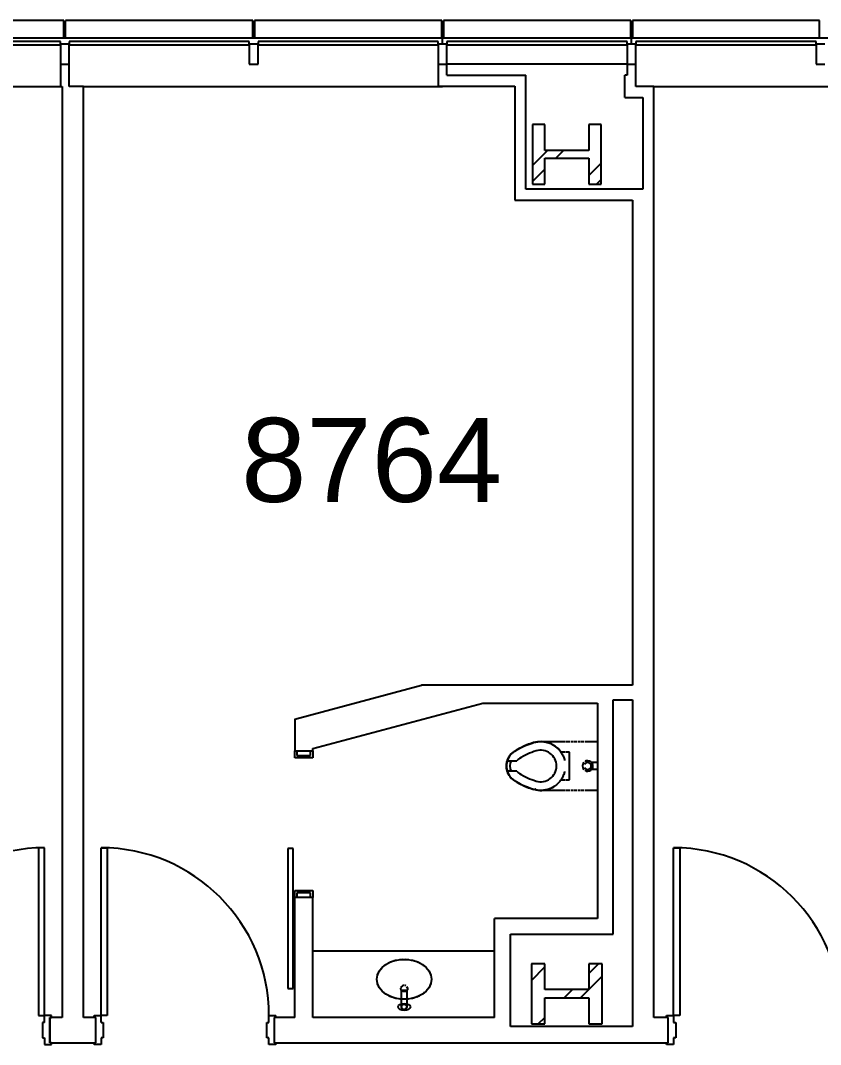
# Model space of a CAD drawing. Header units: inches. Extents: x -59 to 5673, y -29 to 4299.
# Drawn here: x 1674.7 to 1903.3, y 3964.6 to 4257.3 of the extents above; entities that cross this region are included whole.
import ezdxf

# ---------------------------------------------------------------- set-up
doc = ezdxf.new("R2010")
doc.units = ezdxf.units.IN
doc.header["$LTSCALE"] = 96
doc.header["$MEASUREMENT"] = 0
for name, color, linetype in [('A-ANNO-ROOM', 4, 'Continuous'), ('A-COLS', 5, 'Continuous'), ('A-DOOR', 2, 'Continuous'), ('A-FLOR-CASE', 3, 'Continuous'), ('A-FLOR-PFIX', 2, 'Continuous'), ('A-GLAZ', 2, 'Continuous'), ('A-WALL-FULL', 6, 'Continuous')]:
    doc.layers.add(name, color=color, linetype=linetype)
doc.styles.add('ARIAL', font='arial.ttf')

msp = doc.modelspace()

# ---------------------------------------------------------------- linework, layer by layer
at = {"layer": 'A-COLS'}
for p, q in [((1824.53, 4227.58), (1821.03, 4227.58)), ((1821.03, 4227.58), (1821.03, 4210.58)), ((1824.53, 4220.17), (1824.53, 4227.58)), ((1837.13, 4227.41), (1837.3, 4227.58)), ((1840.63, 4227.58), (1837.13, 4227.58)), ((1837.13, 4227.58), (1837.13, 4220.17)), ((1840.63, 4210.58), (1840.63, 4227.58)), ((1821.03, 4215.91), (1825.29, 4220.17)), ((1837.13, 4220.17), (1824.53, 4220.17)), ((1827.7, 4217.98), (1829.89, 4220.17)), ((1824.53, 4210.58), (1824.53, 4217.98)), ((1824.53, 4217.98), (1837.13, 4217.98)), ((1837.13, 4217.98), (1837.13, 4210.58)), ((1837.13, 4213.01), (1840.63, 4216.51)), ((1821.03, 4211.31), (1824.53, 4214.81)), ((1821.03, 4210.58), (1824.53, 4210.58)), ((1837.13, 4210.58), (1840.63, 4210.58)), ((1839.3, 4210.58), (1840.63, 4211.9)), ((1820.73, 3987.53), (1820.87, 3987.68)), ((1824.55, 3987.68), (1820.73, 3987.68)), ((1820.73, 3987.68), (1820.73, 3970.48)), ((1824.55, 3980.27), (1824.55, 3987.68)), ((1837.11, 3984.9), (1839.88, 3987.68)), ((1840.93, 3987.68), (1837.11, 3987.68)), ((1837.11, 3987.68), (1837.11, 3980.27)), ((1840.93, 3970.48), (1840.93, 3987.68)), ((1820.73, 3982.92), (1824.55, 3986.74)), ((1837.11, 3980.29), (1840.93, 3984.12)), ((1837.11, 3980.27), (1824.55, 3980.27)), ((1830.09, 3977.89), (1832.47, 3980.27)), ((1834.7, 3977.89), (1837.08, 3980.27)), ((1824.55, 3970.48), (1824.55, 3977.89)), ((1824.55, 3977.89), (1837.11, 3977.89)), ((1837.11, 3977.89), (1837.11, 3970.48)), ((1820.73, 3970.48), (1824.55, 3970.48)), ((1822.68, 3970.48), (1824.55, 3972.34)), ((1837.11, 3970.48), (1840.93, 3970.48))]:
    msp.add_line(p, q, dxfattribs=at)
at = {"layer": 'A-DOOR'}
for p, q in [((1753.08, 4048.58), (1753.7, 4048.58)), ((1753.08, 4046.58), (1753.08, 4048.58)), ((1758.2, 4046.58), (1753.08, 4046.58)), ((1753.7, 4048.58), (1753.7, 4047.2)), ((1753.7, 4047.2), (1757.58, 4047.2)), ((1757.58, 4048.58), (1758.2, 4048.58)), ((1757.58, 4047.2), (1757.58, 4048.58)), ((1758.2, 4048.58), (1758.2, 4046.58)), ((1679.83, 4020.83), (1679.83, 3972.83)), ((1681.58, 4020.83), (1679.83, 4020.83)), ((1681.58, 3972.83), (1681.58, 4020.83)), ((1697.7, 4020.83), (1699.45, 4020.83)), ((1697.7, 3972.83), (1697.7, 4020.83)), ((1699.45, 4020.83), (1699.45, 3972.83)), ((1752.58, 4020.58), (1751.08, 4020.58)), ((1751.08, 4020.58), (1751.08, 3980.58)), ((1752.58, 3980.58), (1752.58, 4020.58)), ((1861.33, 4020.83), (1863.08, 4020.83)), ((1861.33, 3972.83), (1861.33, 4020.83)), ((1863.08, 4020.83), (1863.08, 3972.83)), ((1753.08, 4008.58), (1758.2, 4008.58)), ((1753.08, 4006.58), (1753.08, 4008.58)), ((1753.7, 4007.95), (1753.7, 4006.58)), ((1757.58, 4007.95), (1753.7, 4007.95)), ((1757.58, 4006.58), (1757.58, 4007.95)), ((1758.2, 4008.58), (1758.2, 4006.58)), ((1753.7, 4006.58), (1753.08, 4006.58)), ((1758.2, 4006.58), (1757.58, 4006.58)), ((1751.08, 3980.58), (1752.58, 3980.58)), ((1679.83, 3972.83), (1681.58, 3972.83)), ((1683.58, 3972.83), (1681.58, 3972.83)), ((1681.58, 3970.89), (1681.58, 3972.83)), ((1683.58, 3972.33), (1683.58, 3972.83)), ((1695.7, 3972.83), (1697.7, 3972.83)), ((1695.7, 3972.33), (1695.7, 3972.83)), ((1699.45, 3972.83), (1697.7, 3972.83)), ((1697.7, 3970.89), (1697.7, 3972.83)), ((1745.7, 3972.83), (1747.7, 3972.83)), ((1745.7, 3970.89), (1745.7, 3972.83)), ((1747.7, 3972.33), (1747.7, 3972.83)), ((1859.33, 3972.83), (1861.33, 3972.83)), ((1859.33, 3972.33), (1859.33, 3972.83)), ((1863.08, 3972.83), (1861.33, 3972.83)), ((1861.33, 3972.83), (1861.33, 3970.89)), ((1681.58, 3970.89), (1680.96, 3970.89)), ((1680.96, 3970.89), (1680.96, 3966.51)), ((1683.08, 3965.08), (1683.08, 3972.33)), ((1683.08, 3972.33), (1683.58, 3972.33)), ((1683.58, 3972.33), (1683.58, 3972.58)), ((1695.7, 3972.33), (1695.7, 3972.58)), ((1696.2, 3972.33), (1695.7, 3972.33)), ((1696.2, 3965.08), (1696.2, 3972.33)), ((1697.7, 3970.89), (1698.32, 3970.89)), ((1698.32, 3970.89), (1698.32, 3966.51)), ((1745.08, 3970.89), (1745.7, 3970.89)), ((1745.08, 3966.51), (1745.08, 3970.89)), ((1747.2, 3972.33), (1747.2, 3965.08)), ((1747.7, 3972.33), (1747.2, 3972.33)), ((1859.83, 3972.33), (1859.33, 3972.33)), ((1859.83, 3965.08), (1859.83, 3972.33)), ((1861.33, 3970.89), (1861.95, 3970.89)), ((1861.95, 3970.89), (1861.95, 3966.51)), ((1680.96, 3966.51), (1681.58, 3966.51)), ((1681.58, 3966.51), (1681.58, 3964.58)), ((1681.58, 3964.58), (1683.58, 3964.58)), ((1683.58, 3965.08), (1683.08, 3965.08)), ((1683.58, 3964.58), (1683.58, 3965.08)), ((1695.7, 3965.08), (1696.2, 3965.08)), ((1695.7, 3964.58), (1695.7, 3965.08)), ((1697.7, 3964.58), (1695.7, 3964.58)), ((1697.7, 3966.51), (1697.7, 3964.58)), ((1698.32, 3966.51), (1697.7, 3966.51)), ((1745.7, 3966.51), (1745.08, 3966.51)), ((1745.7, 3964.58), (1745.7, 3966.51)), ((1747.7, 3964.58), (1745.7, 3964.58)), ((1747.2, 3965.08), (1747.7, 3965.08)), ((1747.7, 3965.08), (1747.7, 3964.58)), ((1859.33, 3965.08), (1859.83, 3965.08)), ((1859.33, 3964.58), (1859.33, 3965.08)), ((1861.33, 3964.58), (1859.33, 3964.58)), ((1861.33, 3966.51), (1861.33, 3964.58)), ((1861.95, 3966.51), (1861.33, 3966.51))]:
    msp.add_line(p, q, dxfattribs=at)
for centre, start, end in [((1681.58, 3972.83), 90, 180), ((1681.58, 3972.83), 90, 180), ((1697.7, 3972.83), 0, 90), ((1697.7, 3972.83), 0, 90), ((1861.33, 3972.83), 0, 90), ((1861.33, 3972.83), 0, 90)]:
    msp.add_arc(centre, 48, start, end, dxfattribs=at)
at = {"layer": 'A-FLOR-CASE'}
msp.add_line((1758.2, 3991.33), (1810.2, 3991.33), dxfattribs=at)
at = {"layer": 'A-FLOR-PFIX'}
for p, q in [((1815.94, 4048.45), (1816.73, 4048.92)), ((1816.73, 4048.92), (1817.54, 4049.36)), ((1817.54, 4049.36), (1818.37, 4049.76)), ((1818.37, 4049.76), (1819.21, 4050.13)), ((1819.21, 4050.13), (1820.07, 4050.47)), ((1820.07, 4050.47), (1820.94, 4050.77)), ((1820.94, 4050.77), (1821.32, 4050.89)), ((1821.32, 4050.89), (1821.59, 4050.97)), ((1821.59, 4050.97), (1821.87, 4051.04)), ((1821.87, 4051.04), (1822.14, 4051.09)), ((1822.14, 4051.09), (1822.42, 4051.14)), ((1822.42, 4051.14), (1822.7, 4051.17)), ((1822.7, 4051.17), (1822.97, 4051.19)), ((1822.97, 4051.19), (1823.25, 4051.2)), ((1823.25, 4051.2), (1823.53, 4051.2)), ((1823.38, 4051.2), (1830.21, 4051.2)), ((1823.53, 4051.2), (1823.81, 4051.19)), ((1823.81, 4051.19), (1824.09, 4051.16)), ((1824.09, 4051.16), (1824.37, 4051.13)), ((1824.37, 4051.13), (1824.65, 4051.08)), ((1824.65, 4051.08), (1824.92, 4051.03)), ((1824.92, 4051.03), (1825.19, 4050.96)), ((1825.19, 4050.96), (1825.46, 4050.88)), ((1825.46, 4050.88), (1825.73, 4050.79)), ((1825.73, 4050.79), (1825.99, 4050.7)), ((1825.99, 4050.7), (1826.25, 4050.59)), ((1826.25, 4050.59), (1826.5, 4050.47)), ((1826.5, 4050.47), (1826.75, 4050.34)), ((1826.75, 4050.34), (1826.99, 4050.2)), ((1826.99, 4050.2), (1827.23, 4050.05)), ((1827.23, 4050.05), (1827.46, 4049.89)), ((1827.46, 4049.89), (1827.68, 4049.72)), ((1827.68, 4049.72), (1827.9, 4049.54)), ((1827.9, 4049.54), (1828.11, 4049.36)), ((1828.11, 4049.36), (1828.31, 4049.16)), ((1828.31, 4049.16), (1828.51, 4048.96)), ((1828.51, 4048.96), (1828.69, 4048.75)), ((1828.69, 4048.75), (1828.87, 4048.54)), ((1830.45, 4051.2), (1831.71, 4051.2)), ((1831.95, 4051.2), (1832.71, 4051.2)), ((1832.95, 4051.2), (1833.71, 4051.2)), ((1833.95, 4051.2), (1834.71, 4051.2)), ((1834.95, 4051.2), (1835.7, 4051.2)), ((1835.95, 4051.2), (1839.58, 4051.2)), ((1813.83, 4045.77), (1813.9, 4045.96)), ((1813.9, 4045.96), (1813.97, 4046.15)), ((1813.97, 4046.15), (1814.05, 4046.33)), ((1814.05, 4046.33), (1814.14, 4046.51)), ((1814.14, 4046.51), (1814.24, 4046.69)), ((1814.24, 4046.69), (1814.34, 4046.86)), ((1814.34, 4046.86), (1814.45, 4047.02)), ((1814.45, 4047.02), (1814.57, 4047.19)), ((1814.57, 4047.19), (1814.69, 4047.35)), ((1814.69, 4047.35), (1814.82, 4047.5)), ((1814.82, 4047.5), (1814.95, 4047.65)), ((1814.95, 4047.65), (1815.09, 4047.79)), ((1815.09, 4047.79), (1815.24, 4047.92)), ((1815.24, 4047.92), (1815.39, 4048.06)), ((1815.39, 4048.06), (1815.55, 4048.18)), ((1815.55, 4048.18), (1815.71, 4048.3)), ((1815.71, 4048.3), (1815.88, 4048.41)), ((1815.88, 4048.41), (1815.94, 4048.45)), ((1828.87, 4048.54), (1829.04, 4048.31)), ((1829.04, 4048.31), (1829.2, 4048.09)), ((1830.21, 4048.2), (1829.12, 4048.2)), ((1829.2, 4048.09), (1829.35, 4047.85)), ((1829.35, 4047.85), (1829.49, 4047.61)), ((1829.49, 4047.61), (1829.62, 4047.36)), ((1829.62, 4047.36), (1829.74, 4047.11)), ((1829.74, 4047.11), (1829.86, 4046.85)), ((1829.86, 4046.85), (1829.96, 4046.59)), ((1829.96, 4046.59), (1830.05, 4046.32)), ((1830.05, 4046.32), (1830.13, 4046.06)), ((1830.13, 4046.06), (1830.19, 4045.78)), ((1831.63, 4048.2), (1830.45, 4048.2)), ((1831.63, 4040.2), (1831.63, 4048.2)), ((1813.58, 4044.4), (1813.59, 4044.6)), ((1813.58, 4044.2), (1813.58, 4044.4)), ((1813.58, 4044.12), (1813.58, 4044.2)), ((1813.59, 4043.92), (1813.58, 4044.12)), ((1813.59, 4044.6), (1813.61, 4044.8)), ((1813.6, 4043.72), (1813.59, 4043.92)), ((1813.62, 4043.52), (1813.6, 4043.72)), ((1813.61, 4044.8), (1813.64, 4045)), ((1813.65, 4043.33), (1813.62, 4043.52)), ((1813.64, 4045), (1813.68, 4045.19)), ((1813.69, 4043.13), (1813.65, 4043.33)), ((1813.68, 4045.19), (1813.72, 4045.39)), ((1813.74, 4042.94), (1813.69, 4043.13)), ((1813.72, 4045.39), (1813.77, 4045.58)), ((1813.79, 4042.74), (1813.74, 4042.94)), ((1813.77, 4045.58), (1813.83, 4045.77)), ((1813.81, 4045.7), (1816.58, 4045.7)), ((1839.58, 4045.2), (1837.92, 4045.2)), ((1839.58, 4043.2), (1837.92, 4043.2)), ((1813.86, 4042.55), (1813.79, 4042.74)), ((1816.58, 4042.7), (1813.81, 4042.7)), ((1813.93, 4042.37), (1813.86, 4042.55)), ((1814, 4042.18), (1813.93, 4042.37)), ((1814.09, 4042), (1814, 4042.18)), ((1814.18, 4041.82), (1814.09, 4042)), ((1814.28, 4041.65), (1814.18, 4041.82)), ((1814.38, 4041.48), (1814.28, 4041.65)), ((1814.5, 4041.31), (1814.38, 4041.48)), ((1814.61, 4041.15), (1814.5, 4041.31)), ((1814.74, 4041), (1814.61, 4041.15)), ((1814.87, 4040.85), (1814.74, 4041)), ((1815.01, 4040.7), (1814.87, 4040.85)), ((1815.15, 4040.56), (1815.01, 4040.7)), ((1815.3, 4040.43), (1815.15, 4040.56)), ((1815.45, 4040.3), (1815.3, 4040.43)), ((1815.61, 4040.18), (1815.45, 4040.3)), ((1815.78, 4040.06), (1815.61, 4040.18)), ((1815.94, 4039.95), (1815.78, 4040.06)), ((1828.99, 4040.02), (1828.82, 4039.8)), ((1829.15, 4040.25), (1828.99, 4040.02)), ((1829.12, 4040.2), (1830.23, 4040.2)), ((1829.31, 4040.48), (1829.15, 4040.25)), ((1829.45, 4040.72), (1829.31, 4040.48)), ((1829.58, 4040.97), (1829.45, 4040.72)), ((1829.71, 4041.22), (1829.58, 4040.97)), ((1829.82, 4041.48), (1829.71, 4041.22)), ((1829.93, 4041.74), (1829.82, 4041.48)), ((1830.02, 4042), (1829.93, 4041.74)), ((1830.1, 4042.27), (1830.02, 4042)), ((1830.18, 4042.54), (1830.1, 4042.27)), ((1830.2, 4042.66), (1830.18, 4042.54)), ((1830.44, 4040.2), (1831.63, 4040.2)), ((1816.29, 4039.74), (1815.94, 4039.95)), ((1817.09, 4039.29), (1816.29, 4039.74)), ((1817.91, 4038.86), (1817.09, 4039.29)), ((1818.74, 4038.47), (1817.91, 4038.86)), ((1819.59, 4038.12), (1818.74, 4038.47)), ((1820.45, 4037.8), (1819.59, 4038.12)), ((1821.32, 4037.51), (1820.45, 4037.8)), ((1821.51, 4037.45), (1821.32, 4037.51)), ((1821.79, 4037.38), (1821.51, 4037.45)), ((1822.06, 4037.33), (1821.79, 4037.38)), ((1822.34, 4037.28), (1822.06, 4037.33)), ((1822.61, 4037.24), (1822.34, 4037.28)), ((1822.89, 4037.22), (1822.61, 4037.24)), ((1823.17, 4037.2), (1822.89, 4037.22)), ((1823.45, 4037.2), (1823.17, 4037.2)), ((1830.21, 4037.2), (1823.38, 4037.2)), ((1823.73, 4037.21), (1823.45, 4037.2)), ((1824.01, 4037.23), (1823.73, 4037.21)), ((1824.29, 4037.26), (1824.01, 4037.23)), ((1824.57, 4037.3), (1824.29, 4037.26)), ((1824.84, 4037.36), (1824.57, 4037.3)), ((1825.11, 4037.42), (1824.84, 4037.36)), ((1825.38, 4037.5), (1825.11, 4037.42)), ((1825.65, 4037.58), (1825.38, 4037.5)), ((1825.91, 4037.68), (1825.65, 4037.58)), ((1826.17, 4037.78), (1825.91, 4037.68)), ((1826.43, 4037.9), (1826.17, 4037.78)), ((1826.68, 4038.03), (1826.43, 4037.9)), ((1826.92, 4038.16), (1826.68, 4038.03)), ((1827.16, 4038.31), (1826.92, 4038.16)), ((1827.39, 4038.47), (1827.16, 4038.31)), ((1827.62, 4038.63), (1827.39, 4038.47)), ((1827.84, 4038.81), (1827.62, 4038.63)), ((1828.05, 4038.99), (1827.84, 4038.81)), ((1828.25, 4039.18), (1828.05, 4038.99)), ((1828.45, 4039.38), (1828.25, 4039.18)), ((1828.64, 4039.59), (1828.45, 4039.38)), ((1828.82, 4039.8), (1828.64, 4039.59)), ((1831.72, 4037.2), (1830.45, 4037.2)), ((1832.72, 4037.2), (1831.93, 4037.2)), ((1833.72, 4037.2), (1832.93, 4037.2)), ((1834.71, 4037.2), (1833.93, 4037.2)), ((1835.7, 4037.2), (1834.95, 4037.2)), ((1839.58, 4037.2), (1835.93, 4037.2)), ((1778.03, 3986.58), (1779.12, 3987.47)), ((1779.12, 3987.47), (1780.44, 3988.17)), ((1780.44, 3988.17), (1781.92, 3988.66)), ((1781.92, 3988.66), (1783.52, 3988.91)), ((1783.52, 3988.91), (1785.14, 3988.91)), ((1785.14, 3988.91), (1786.73, 3988.66)), ((1786.73, 3988.66), (1788.22, 3988.17)), ((1788.22, 3988.17), (1789.54, 3987.47)), ((1789.54, 3987.47), (1790.62, 3986.58)), ((1776.55, 3983.22), (1776.72, 3984.41)), ((1776.7, 3984.34), (1776.77, 3984.59)), ((1776.72, 3984.41), (1777.22, 3985.54)), ((1777.22, 3985.54), (1778.03, 3986.58)), ((1790.62, 3986.58), (1791.44, 3985.54)), ((1791.44, 3985.54), (1791.94, 3984.41)), ((1791.88, 3984.59), (1791.96, 3984.34)), ((1791.94, 3984.41), (1792.11, 3983.22)), ((1776.72, 3982.03), (1776.55, 3983.22)), ((1777.22, 3980.89), (1776.72, 3982.03)), ((1791.94, 3982.03), (1791.44, 3980.89)), ((1792.11, 3983.22), (1791.94, 3982.03)), ((1778.03, 3979.86), (1777.22, 3980.89)), ((1779.12, 3978.97), (1778.03, 3979.86)), ((1780.44, 3978.27), (1779.12, 3978.97)), ((1783.34, 3980.53), (1783.35, 3980.68)), ((1783.49, 3980.12), (1783.34, 3980.53)), ((1784.02, 3979.77), (1783.49, 3980.12)), ((1783.58, 3980.07), (1785.08, 3980.07)), ((1783.58, 3975.32), (1783.58, 3980.07)), ((1784.93, 3979.76), (1784.02, 3979.77)), ((1785.11, 3979.89), (1784.93, 3979.76)), ((1785, 3981.21), (1785.29, 3980.72)), ((1785.08, 3980.07), (1785.08, 3975.32)), ((1785.29, 3980.24), (1785.11, 3979.89)), ((1785.29, 3980.72), (1785.29, 3980.24)), ((1789.54, 3978.97), (1788.22, 3978.27)), ((1790.62, 3979.86), (1789.54, 3978.97)), ((1791.44, 3980.89), (1790.62, 3979.86)), ((1781.92, 3977.78), (1780.44, 3978.27)), ((1783.52, 3977.53), (1781.92, 3977.78)), ((1785.14, 3977.53), (1783.52, 3977.53)), ((1786.73, 3977.78), (1785.14, 3977.53)), ((1788.22, 3978.27), (1786.73, 3977.78))]:
    msp.add_line(p, q, dxfattribs=at)
msp.add_circle((1784.33, 3975.32), 0.75, dxfattribs=at)
for centre, radius, start, end in [((1828.06, 4028.9), 23, 107.0353, 121.8005), ((1823.38, 4044.2), 7, 34.8499, 107.0353), ((1818.58, 4044.2), 5, 121.8005, 238.1995), ((1818.58, 4044.2), 2.5, 121.8005, 143.1301), ((1828.06, 4028.9), 20.5, 107.0353, 121.8005), ((1823.38, 4044.2), 4.5, 0, 107.0353), ((1818.58, 4044.2), 4, 157.7775, 202.2225), ((1823.38, 4044.2), 4.5, 252.9647, 0), ((1836.8, 4044.2), 1.5, 139.6467, 220.4131), ((1836.8, 4044.2), 0.996, 202.6886, 157.3114), ((1836.8, 4044.2), 1.5, 234.6633, 90), ((1836.8, 4044.2), 1.5, 90, 125.3367), ((1818.58, 4044.2), 2.5, 216.8699, 238.1995), ((1828.06, 4059.5), 20.5, 238.1995, 252.9647), ((1828.06, 4059.5), 23, 238.1995, 252.9647), ((1821.87, 4038.2), 0.5, 270, 290), ((1823.38, 4044.2), 7, 267.8372, 272.7864), ((1823.38, 4044.2), 7, 282.7122, 288.6438), ((1823.38, 4044.2), 7, 297.59, 303.9346), ((1823.38, 4044.2), 7, 312.4709, 319.0365), ((1784.33, 3980.47), 1, 91.4853, 162), ((1784.33, 3980.47), 1, 62.4389, 80.9999)]:
    msp.add_arc(centre, radius, start, end, dxfattribs=at)
msp.add_ellipse((1784.37, 3975.32), major_axis=(1.75, 0), ratio=0.571429, dxfattribs=at)
for points, knots in [([(1778.45, 3986.96), (1778.45, 3986.96), (1778.71, 3987.18), (1779, 3987.39), (1779.31, 3987.58)], [3.8663935, 3.8663935, 3.8663935, 3.8663935, 3.8665756, 4.0199157, 4.0199157, 4.0199157, 4.0199157]), ([(1779.77, 3987.85), (1779.8, 3987.86), (1780.1, 3988.02), (1780.41, 3988.16), (1780.71, 3988.28)], [4.0945479, 4.0945479, 4.0945479, 4.0945479, 4.1082365, 4.2352464, 4.2352464, 4.2352464, 4.2352464]), ([(1781.31, 3988.49), (1781.38, 3988.51), (1781.7, 3988.6), (1782.02, 3988.68), (1782.28, 3988.73)], [4.3201203, 4.3201203, 4.3201203, 4.3201203, 4.3498975, 4.4498221, 4.4498221, 4.4498221, 4.4498221]), ([(1782.99, 3988.85), (1783.12, 3988.87), (1783.44, 3988.9), (1783.76, 3988.92), (1783.96, 3988.93)], [4.541704, 4.541704, 4.541704, 4.541704, 4.5915585, 4.6652167, 4.6652167, 4.6652167, 4.6652167]), ([(1784.7, 3988.93), (1784.9, 3988.92), (1785.22, 3988.9), (1785.54, 3988.87), (1785.67, 3988.85)], [4.7595613, 4.7595613, 4.7595613, 4.7595613, 4.8332195, 4.883074, 4.883074, 4.883074, 4.883074]), ([(1786.38, 3988.73), (1786.63, 3988.68), (1786.96, 3988.6), (1787.27, 3988.51), (1787.35, 3988.49)], [4.9749558, 4.9749558, 4.9749558, 4.9749558, 5.0748804, 5.1046577, 5.1046577, 5.1046577, 5.1046577]), ([(1787.95, 3988.28), (1788.25, 3988.16), (1788.56, 3988.02), (1788.86, 3987.86), (1788.89, 3987.85)], [5.1895316, 5.1895316, 5.1895316, 5.1895316, 5.3165414, 5.3302301, 5.3302301, 5.3302301, 5.3302301]), ([(1789.35, 3987.58), (1789.66, 3987.39), (1789.95, 3987.18), (1790.2, 3986.96), (1790.21, 3986.96)], [5.4048623, 5.4048623, 5.4048623, 5.4048623, 5.5582024, 5.5583845, 5.5583845, 5.5583845, 5.5583845]), ([(1776.73, 3984.46), (1776.74, 3984.49), (1776.87, 3984.88), (1777.05, 3985.27), (1777.27, 3985.61)], [3.3659921, 3.3659921, 3.3659921, 3.3659921, 3.3832536, 3.5832545, 3.5832545, 3.5832545, 3.5832545]), ([(1777.29, 3985.65), (1777.33, 3985.71), (1777.57, 3986.07), (1777.86, 3986.41), (1778.14, 3986.68)], [3.5903916, 3.5903916, 3.5903916, 3.5903916, 3.6249146, 3.8026973, 3.8026973, 3.8026973, 3.8026973]), ([(1790.52, 3986.68), (1790.8, 3986.41), (1791.08, 3986.06), (1791.34, 3985.71), (1791.38, 3985.65)], [5.6220806, 5.6220806, 5.6220806, 5.6220806, 5.7998634, 5.8343864, 5.8343864, 5.8343864, 5.8343864]), ([(1791.39, 3985.61), (1791.61, 3985.27), (1791.82, 3984.88), (1791.91, 3984.49), (1791.92, 3984.46)], [5.8415235, 5.8415235, 5.8415235, 5.8415235, 6.0415243, 6.0587858, 6.0587858, 6.0587858, 6.0587858]), ([(1777.27, 3980.83), (1777.05, 3981.17), (1776.84, 3981.55), (1776.75, 3981.95), (1776.74, 3981.98)], [2.6999308, 2.6999308, 2.6999308, 2.6999308, 2.8999317, 2.9171932, 2.9171932, 2.9171932, 2.9171932]), ([(1791.92, 3981.98), (1791.91, 3981.95), (1791.79, 3981.55), (1791.61, 3981.17), (1791.39, 3980.83)], [0.2243995, 0.2243995, 0.2243995, 0.2243995, 0.241661, 0.4416618, 0.4416618, 0.4416618, 0.4416618]), ([(1778.14, 3979.76), (1777.86, 3980.03), (1777.58, 3980.37), (1777.32, 3980.73), (1777.28, 3980.79)], [2.480488, 2.480488, 2.480488, 2.480488, 2.6582707, 2.6927937, 2.6927937, 2.6927937, 2.6927937]), ([(1779.31, 3978.86), (1779, 3979.05), (1778.71, 3979.25), (1778.45, 3979.48), (1778.45, 3979.48)], [2.2632696, 2.2632696, 2.2632696, 2.2632696, 2.4166097, 2.4167919, 2.4167919, 2.4167919, 2.4167919]), ([(1780.71, 3978.16), (1780.41, 3978.28), (1780.1, 3978.42), (1779.8, 3978.58), (1779.77, 3978.59)], [2.0479389, 2.0479389, 2.0479389, 2.0479389, 2.1749488, 2.1886374, 2.1886374, 2.1886374, 2.1886374]), ([(1788.89, 3978.59), (1788.86, 3978.58), (1788.56, 3978.42), (1788.25, 3978.28), (1787.95, 3978.16)], [0.9529552, 0.9529552, 0.9529552, 0.9529552, 0.9666439, 1.0936537, 1.0936537, 1.0936537, 1.0936537]), ([(1790.21, 3979.48), (1790.2, 3979.48), (1789.94, 3979.26), (1789.66, 3979.05), (1789.35, 3978.86)], [0.7248008, 0.7248008, 0.7248008, 0.7248008, 0.7249829, 0.878323, 0.878323, 0.878323, 0.878323]), ([(1791.37, 3980.79), (1791.33, 3980.73), (1791.09, 3980.37), (1790.8, 3980.03), (1790.52, 3979.76)], [0.448799, 0.448799, 0.448799, 0.448799, 0.4833219, 0.6611047, 0.6611047, 0.6611047, 0.6611047]), ([(1782.28, 3977.7), (1782.02, 3977.75), (1781.7, 3977.83), (1781.38, 3977.93), (1781.31, 3977.95)], [1.8333632, 1.8333632, 1.8333632, 1.8333632, 1.9332878, 1.963065, 1.963065, 1.963065, 1.963065]), ([(1783.96, 3977.51), (1783.76, 3977.51), (1783.44, 3977.53), (1783.12, 3977.57), (1782.99, 3977.59)], [1.6179686, 1.6179686, 1.6179686, 1.6179686, 1.6916268, 1.7414813, 1.7414813, 1.7414813, 1.7414813]), ([(1785.67, 3977.59), (1785.54, 3977.57), (1785.22, 3977.53), (1784.9, 3977.51), (1784.7, 3977.51)], [1.4001113, 1.4001113, 1.4001113, 1.4001113, 1.4499658, 1.523624, 1.523624, 1.523624, 1.523624]), ([(1787.35, 3977.95), (1787.27, 3977.93), (1786.96, 3977.83), (1786.63, 3977.75), (1786.38, 3977.7)], [1.1785276, 1.1785276, 1.1785276, 1.1785276, 1.2083049, 1.3082295, 1.3082295, 1.3082295, 1.3082295])]:
    msp.add_open_spline(points, degree=3, knots=knots, dxfattribs=at)
at = {"layer": 'A-GLAZ'}
for p, q in [((1687.08, 4257.33), (1633.58, 4257.33)), ((1687.08, 4252.33), (1687.08, 4257.33)), ((1741.08, 4257.33), (1687.58, 4257.33)), ((1687.58, 4252.33), (1687.58, 4257.33)), ((1741.08, 4252.33), (1741.08, 4257.33)), ((1741.58, 4257.33), (1741.58, 4252.33)), ((1795.08, 4257.33), (1741.58, 4257.33)), ((1795.08, 4252.33), (1795.08, 4257.33)), ((1795.58, 4257.33), (1795.58, 4252.33)), ((1849.08, 4257.33), (1795.58, 4257.33)), ((1849.08, 4252.33), (1849.08, 4257.33)), ((1849.58, 4257.33), (1849.58, 4252.33)), ((1903.08, 4257.33), (1849.58, 4257.33)), ((1903.08, 4252.33), (1903.08, 4257.33)), ((878.59, 4252.33), (2036.33, 4252.33)), ((1686.08, 4251.33), (1634.58, 4251.33)), ((1686.08, 4250.33), (1686.08, 4251.33)), ((1687.33, 4252.33), (1795.33, 4252.33)), ((1740.08, 4251.33), (1688.58, 4251.33)), ((1740.08, 4251.33), (1688.58, 4251.33)), ((1688.58, 4251.33), (1688.58, 4250.33)), ((1740.08, 4250.33), (1740.08, 4251.33)), ((1794.08, 4251.33), (1742.58, 4251.33)), ((1794.08, 4251.33), (1742.58, 4251.33)), ((1742.58, 4251.33), (1742.58, 4250.33)), ((1794.08, 4250.33), (1794.08, 4251.33)), ((1795.33, 4250.58), (1795.33, 4252.33)), ((1848.08, 4251.33), (1796.58, 4251.33)), ((1796.58, 4251.33), (1796.58, 4250.33)), ((1848.08, 4250.33), (1848.08, 4251.33)), ((1849.33, 4250.58), (1849.33, 4252.33)), ((1902.08, 4251.33), (1850.58, 4251.33)), ((1850.58, 4251.33), (1850.58, 4250.33)), ((1902.08, 4250.33), (1902.08, 4251.33)), ((1634.58, 4250.33), (1686.08, 4250.33)), ((1688.58, 4250.33), (1740.08, 4250.33)), ((1688.58, 4250.33), (1740.08, 4250.33)), ((1742.58, 4250.33), (1794.08, 4250.33)), ((1742.58, 4250.33), (1794.08, 4250.33)), ((1796.58, 4250.33), (1848.08, 4250.33)), ((1850.58, 4250.33), (1902.08, 4250.33)), ((1848.08, 4244.83), (1796.58, 4244.83)), ((1529.7, 4238.45), (1686.08, 4238.45)), ((1692.7, 4238.45), (1688.58, 4238.45)), ((1692.7, 4238.45), (1688.58, 4238.45)), ((1692.74, 4238.45), (1795.33, 4238.45)), ((1795.33, 4238.58), (1795.33, 4238.45)), ((1855.7, 4238.45), (2006.95, 4238.45))]:
    msp.add_line(p, q, dxfattribs=at)
at = {"layer": 'A-GLAZ', "extrusion": (0, 0, -1)}
for p, q in [((1688.58, 4250.58), (1686.08, 4250.58)), ((1686.08, 4250.58), (1686.08, 4244.83)), ((1688.58, 4244.83), (1688.58, 4250.58)), ((1742.58, 4250.58), (1740.08, 4250.58)), ((1740.08, 4250.58), (1740.08, 4244.83)), ((1742.58, 4244.83), (1742.58, 4250.58)), ((1796.58, 4250.58), (1794.08, 4250.58)), ((1794.08, 4250.58), (1794.08, 4244.83)), ((1796.58, 4244.83), (1796.58, 4250.58)), ((1850.58, 4250.58), (1848.08, 4250.58)), ((1848.08, 4250.58), (1848.08, 4244.83)), ((1850.58, 4244.83), (1850.58, 4250.58)), ((1904.58, 4250.58), (1902.08, 4250.58)), ((1902.08, 4250.58), (1902.08, 4244.83)), ((1686.08, 4244.83), (1688.58, 4244.83)), ((1740.08, 4244.83), (1742.58, 4244.83)), ((1794.08, 4244.83), (1796.58, 4244.83)), ((1848.08, 4244.83), (1850.58, 4244.83)), ((1902.08, 4244.83), (1904.58, 4244.83))]:
    msp.add_line(p, q, dxfattribs=at)
at = {"layer": 'A-WALL-FULL'}
for p, q in [((1686.08, 4244.83), (1686.08, 4238.45)), ((1688.58, 4238.45), (1688.58, 4244.83)), ((1794.08, 4244.83), (1794.08, 4241.7)), ((1796.58, 4241.7), (1796.58, 4244.83)), ((1848.08, 4244.83), (1848.08, 4241.7)), ((1850.58, 4241.7), (1850.58, 4244.83)), ((1794.08, 4241.7), (1794.08, 4238.58)), ((1796.58, 4241.7), (1819.08, 4241.7)), ((1819.08, 4209.08), (1819.08, 4241.7)), ((1848.08, 4241.7), (1847.45, 4241.7)), ((1847.45, 4235.33), (1847.45, 4241.7)), ((1850.58, 4238.45), (1850.58, 4241.7)), ((1686.08, 4238.45), (1686.58, 4238.45)), ((1686.58, 4238.45), (1686.58, 3972.33)), ((1692.7, 4238.45), (1688.58, 4238.45)), ((1692.7, 3972.33), (1692.7, 4238.45)), ((1794.08, 4238.58), (1815.95, 4238.58)), ((1815.95, 4238.58), (1815.95, 4205.95)), ((1855.7, 4238.45), (1850.58, 4238.45)), ((1855.7, 3972.33), (1855.7, 4238.45)), ((1847.45, 4235.33), (1852.58, 4235.33)), ((1852.58, 4235.33), (1852.58, 4209.08)), ((1852.58, 4209.08), (1819.08, 4209.08)), ((1815.95, 4205.95), (1849.58, 4205.95)), ((1849.58, 4205.95), (1849.58, 4067.33)), ((1753.08, 4057.63), (1789.28, 4067.33)), ((1849.58, 4067.33), (1789.28, 4067.33)), ((1758.2, 4049.16), (1806.86, 4062.2)), ((1806.86, 4062.2), (1839.58, 4062.2)), ((1839.58, 4062.2), (1839.58, 4000.58)), ((1844.08, 4063.08), (1849.58, 4063.08)), ((1844.08, 3996.08), (1844.08, 4063.08)), ((1849.58, 4063.08), (1849.58, 3969.7)), ((1753.08, 4057.63), (1753.08, 4048.58)), ((1758.2, 4048.58), (1758.2, 4049.16)), ((1753.08, 4048.58), (1758.2, 4048.58)), ((1753.08, 3972.33), (1753.08, 4006.58)), ((1758.2, 4006.58), (1753.08, 4006.58)), ((1758.2, 3972.33), (1758.2, 4006.58)), ((1839.58, 4000.58), (1810.2, 4000.58)), ((1810.2, 3972.33), (1810.2, 4000.58)), ((1814.7, 3996.08), (1844.08, 3996.08)), ((1814.7, 3969.7), (1814.7, 3996.08)), ((1686.58, 3972.33), (1683.08, 3972.33)), ((1683.08, 3972.33), (1683.08, 3965.08)), ((1696.2, 3972.33), (1692.7, 3972.33)), ((1696.2, 3965.08), (1696.2, 3972.33)), ((1753.08, 3972.33), (1747.2, 3972.33)), ((1747.2, 3972.33), (1747.2, 3965.08)), ((1810.2, 3972.33), (1758.2, 3972.33)), ((1849.58, 3969.7), (1814.7, 3969.7)), ((1859.83, 3972.33), (1855.7, 3972.33)), ((1859.83, 3965.08), (1859.83, 3972.33)), ((1683.08, 3965.08), (1696.2, 3965.08)), ((1747.7, 3965.08), (1859.83, 3965.08))]:
    msp.add_line(p, q, dxfattribs=at)

# ---------------------------------------------------------------- texts
at = {"layer": 'A-ANNO-ROOM', "style": 'ARIAL'}
msp.add_text('8764', height=24, dxfattribs=at).set_placement((1737.74, 4119.7))

doc.saveas('drawing.dxf')
